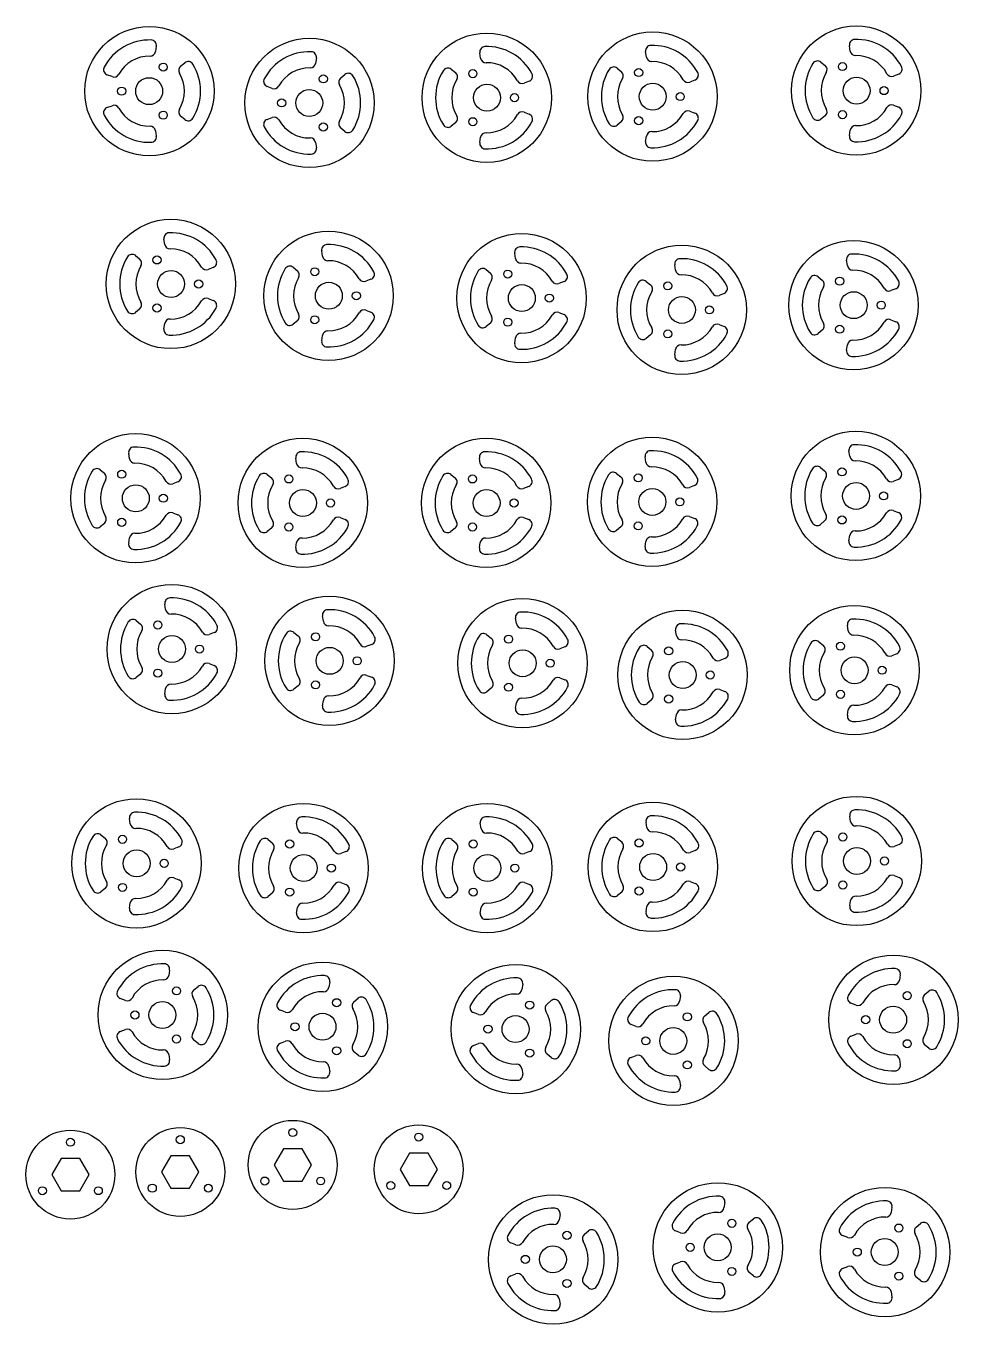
# Model space of a CAD drawing. Header units: millimetres. Extents: x -3146 to 345, y 429 to 1544.
# Drawn here: x -629 to -283.1, y 435.8 to 917.6 of the extents above; entities that cross this region are included whole.
import ezdxf

# ---------------------------------------------------------------- set-up
doc = ezdxf.new("R2010")
doc.units = ezdxf.units.MM
doc.header["$MEASUREMENT"] = 0

msp = doc.modelspace()

# ---------------------------------------------------------------- linework, layer by layer
for p, q in [((-580.65629, 910.04883), (-580.96288, 908.05641)), ((-460.26229, 905.63277), (-460.56888, 907.62519)), ((-398.73147, 906.03449), (-399.03806, 908.02691)), ((-323.09424, 908.2548), (-323.40083, 910.24722)), ((-571.62964, 902.66786), (-570.05744, 903.92958)), ((-521.24592, 905.67876), (-521.55251, 903.68634)), ((-471.16773, 901.50594), (-469.59553, 900.24422)), ((-409.63691, 901.90766), (-408.06471, 900.64594)), ((-333.99968, 904.12797), (-332.42748, 902.86625)), ((-597.07889, 898.75182), (-598.95768, 899.48252)), ((-512.21927, 898.29779), (-510.64707, 899.55951)), ((-442.26749, 897.05888), (-444.14628, 896.32818)), ((-380.73667, 897.4606), (-382.61546, 896.7299)), ((-305.09944, 899.68092), (-306.97822, 898.95022)), ((-537.66852, 894.38175), (-539.54731, 895.11245)), ((-598.95768, 887.24402), (-597.07889, 887.97472)), ((-306.97822, 888.17312), (-305.09944, 887.44242)), ((-570.05744, 882.79696), (-571.62964, 884.05869)), ((-539.54731, 882.87395), (-537.66852, 883.60465)), ((-444.14628, 885.55108), (-442.26749, 884.82038)), ((-408.06471, 882.03677), (-409.63691, 880.77505)), ((-382.61546, 885.9528), (-380.73667, 885.2221)), ((-332.42748, 884.25708), (-333.99968, 882.99536)), ((-580.96288, 878.67014), (-580.65629, 876.67771)), ((-510.64707, 878.42689), (-512.21927, 879.68862)), ((-469.59553, 881.63505), (-471.16773, 880.37332)), ((-323.40083, 876.87611), (-323.09424, 878.86853)), ((-521.55251, 874.30007), (-521.24592, 872.30764)), ((-460.56888, 874.25407), (-460.26229, 876.2465)), ((-399.03806, 874.65579), (-398.73147, 876.64822)), ((-577.50034, 836.48511), (-577.80693, 838.47754)), ((-518.96367, 832.11504), (-519.27026, 834.10747)), ((-588.40578, 832.35829), (-586.83359, 831.09656)), ((-447.32176, 831.24105), (-447.62834, 833.23347)), ((-387.91139, 826.87098), (-388.21797, 828.8634)), ((-324.13263, 828.61902), (-324.43921, 830.61144)), ((-559.50555, 827.91123), (-561.38433, 827.18053)), ((-529.86911, 827.98822), (-528.29692, 826.72649)), ((-458.22719, 827.11422), (-456.655, 825.8525)), ((-335.03807, 824.49219), (-333.46587, 823.23047)), ((-500.96888, 823.54116), (-502.84766, 822.81046)), ((-429.32696, 822.66716), (-431.20574, 821.93646)), ((-398.81682, 822.74415), (-397.24463, 821.48243)), ((-306.13783, 820.04513), (-308.01661, 819.31443)), ((-561.38433, 816.40343), (-559.50555, 815.67273)), ((-369.91659, 818.29709), (-371.79537, 817.56639)), ((-586.83359, 812.48739), (-588.40578, 811.22567)), ((-502.84766, 812.03336), (-500.96888, 811.30266)), ((-431.20574, 811.15936), (-429.32696, 810.42866)), ((-577.80693, 805.10642), (-577.50034, 807.09884)), ((-528.29692, 808.11732), (-529.86911, 806.8556)), ((-456.655, 807.24333), (-458.22719, 805.9816)), ((-371.79537, 806.78929), (-369.91659, 806.05859)), ((-333.46587, 804.62129), (-335.03807, 803.35957)), ((-308.01661, 808.53733), (-306.13783, 807.80663)), ((-519.27026, 800.73635), (-518.96367, 802.72877)), ((-447.62834, 799.86235), (-447.32176, 801.85478)), ((-397.24463, 802.87326), (-398.81682, 801.61153)), ((-388.21797, 795.49228), (-387.91139, 797.48471)), ((-324.43921, 797.24032), (-324.13263, 799.23274)), ((-590.60557, 756.95029), (-590.91216, 758.94272)), ((-528.57417, 755.20225), (-528.88076, 757.19468)), ((-460.42698, 755.20225), (-460.73357, 757.19468)), ((-398.89616, 755.60398), (-399.20275, 757.5964)), ((-323.25893, 757.82429), (-323.56552, 759.81671)), ((-601.51101, 752.82347), (-599.93881, 751.56174)), ((-334.16437, 753.69746), (-332.59217, 752.43574)), ((-572.61077, 748.37641), (-574.48956, 747.64571)), ((-539.47961, 751.07543), (-537.90741, 749.8137)), ((-471.33242, 751.07543), (-469.76022, 749.8137)), ((-409.8016, 751.47715), (-408.2294, 750.21543)), ((-380.90136, 747.03009), (-382.78015, 746.29939)), ((-305.26413, 749.2504), (-307.14292, 748.5197)), ((-510.57937, 746.62837), (-512.45815, 745.89767)), ((-442.43218, 746.62837), (-444.31097, 745.89767)), ((-307.14292, 737.7426), (-305.26413, 737.0119)), ((-599.93881, 732.95257), (-601.51101, 731.69085)), ((-574.48956, 736.86861), (-572.61077, 736.13791)), ((-512.45815, 735.12057), (-510.57937, 734.38987)), ((-444.31097, 735.12057), (-442.43218, 734.38987)), ((-382.78015, 735.52229), (-380.90136, 734.79159)), ((-332.59217, 733.82657), (-334.16437, 732.56484)), ((-590.91216, 725.5716), (-590.60557, 727.56402)), ((-537.90741, 731.20453), (-539.47961, 729.94281)), ((-469.76022, 731.20453), (-471.33242, 729.94281)), ((-408.2294, 731.60626), (-409.8016, 730.34453)), ((-323.56552, 726.44559), (-323.25893, 728.43802)), ((-528.88076, 723.82356), (-528.57417, 725.81598)), ((-460.73357, 723.82356), (-460.42698, 725.81598)), ((-399.20275, 724.22528), (-398.89616, 726.21771)), ((-577.18972, 700.97936), (-577.49631, 702.97179)), ((-588.09516, 696.85254), (-586.52296, 695.59081)), ((-518.65305, 696.60929), (-518.95964, 698.60172)), ((-447.01113, 695.7353), (-447.31772, 697.72772)), ((-323.82201, 693.11326), (-324.12859, 695.10569)), ((-559.19492, 692.40548), (-561.07371, 691.67478)), ((-529.55849, 692.48247), (-527.98629, 691.22074)), ((-457.91657, 691.60847), (-456.34438, 690.34675)), ((-387.60076, 691.36523), (-387.90735, 693.35765)), ((-334.72744, 688.98644), (-333.15525, 687.72471)), ((-500.65825, 688.03541), (-502.53704, 687.30471)), ((-429.01634, 687.16141), (-430.89512, 686.43071)), ((-398.5062, 687.2384), (-396.93401, 685.97668)), ((-305.82721, 684.53938), (-307.70599, 683.80868)), ((-561.07371, 680.89768), (-559.19492, 680.16698)), ((-369.60597, 682.79134), (-371.48475, 682.06064)), ((-586.52296, 676.98164), (-588.09516, 675.71992)), ((-502.53704, 676.52761), (-500.65825, 675.79691)), ((-430.89512, 675.65361), (-429.01634, 674.92291)), ((-577.49631, 669.60067), (-577.18972, 671.59309)), ((-527.98629, 672.61157), (-529.55849, 671.34985)), ((-456.34438, 671.73758), (-457.91657, 670.47585)), ((-371.48475, 671.28354), (-369.60597, 670.55284)), ((-307.70599, 673.03158), (-305.82721, 672.30088)), ((-518.95964, 665.2306), (-518.65305, 667.22302)), ((-447.31772, 664.3566), (-447.01113, 666.34903)), ((-396.93401, 667.36751), (-398.5062, 666.10578)), ((-333.15525, 669.11554), (-334.72744, 667.85382)), ((-387.90735, 659.98653), (-387.60076, 661.97896)), ((-324.12859, 661.73457), (-323.82201, 663.72699)), ((-590.29495, 621.44454), (-590.60154, 623.43697)), ((-528.26355, 619.6965), (-528.57013, 621.68893)), ((-460.11636, 619.6965), (-460.42295, 621.68893)), ((-398.58554, 620.09823), (-398.89213, 622.09065)), ((-322.94831, 622.31854), (-323.25489, 624.31096)), ((-601.20039, 617.31772), (-599.62819, 616.05599)), ((-333.85375, 618.19171), (-332.28155, 616.92999)), ((-572.30015, 612.87066), (-574.17893, 612.13996)), ((-539.16899, 615.56968), (-537.59679, 614.30795)), ((-471.0218, 615.56968), (-469.4496, 614.30795)), ((-409.49098, 615.9714), (-407.91878, 614.70968)), ((-304.95351, 613.74465), (-306.83229, 613.01395)), ((-510.26875, 611.12262), (-512.14753, 610.39192)), ((-442.12156, 611.12262), (-444.00035, 610.39192)), ((-380.59074, 611.52434), (-382.46952, 610.79364)), ((-599.62819, 597.44682), (-601.20039, 596.1851)), ((-574.17893, 601.36286), (-572.30015, 600.63216)), ((-512.14753, 599.61482), (-510.26875, 598.88412)), ((-444.00035, 599.61482), (-442.12156, 598.88412)), ((-382.46952, 600.01654), (-380.59074, 599.28584)), ((-332.28155, 598.32082), (-333.85375, 597.05909)), ((-306.83229, 602.23685), (-304.95351, 601.50615)), ((-537.59679, 595.69878), (-539.16899, 594.43706)), ((-469.4496, 595.69878), (-471.0218, 594.43706)), ((-407.91878, 596.10051), (-409.49098, 594.83878)), ((-323.25489, 590.93984), (-322.94831, 592.93227)), ((-590.60154, 590.06585), (-590.29495, 592.05827)), ((-528.57013, 588.31781), (-528.26355, 590.31023)), ((-460.42295, 588.31781), (-460.11636, 590.31023)), ((-398.89213, 588.71953), (-398.58554, 590.71196)), ((-575.71427, 567.16238), (-576.02086, 565.16995)), ((-304.50462, 565.41434), (-304.81121, 563.42191)), ((-566.68761, 559.7814), (-565.11542, 561.04313)), ((-516.3039, 562.7923), (-516.61049, 560.79988)), ((-444.66198, 561.91831), (-444.96857, 559.92589)), ((-295.47797, 558.03336), (-293.90577, 559.29509)), ((-592.13687, 555.86537), (-594.01565, 556.59607)), ((-507.27725, 555.41133), (-505.70505, 556.67305)), ((-435.63533, 554.53734), (-434.06313, 555.79906)), ((-386.12531, 557.54824), (-386.4319, 555.55582)), ((-320.92722, 554.11733), (-322.80601, 554.84803)), ((-532.7265, 551.4953), (-534.60529, 552.226)), ((-461.08458, 550.6213), (-462.96337, 551.352)), ((-377.09866, 550.16727), (-375.52646, 551.42899)), ((-594.01565, 544.35757), (-592.13687, 545.08827)), ((-402.54791, 546.25123), (-404.4267, 546.98193)), ((-565.11542, 539.91051), (-566.68761, 541.17223)), ((-534.60529, 539.9875), (-532.7265, 540.7182)), ((-462.96337, 539.1135), (-461.08458, 539.8442)), ((-322.80601, 542.60953), (-320.92722, 543.34023)), ((-576.02086, 535.78368), (-575.71427, 533.79126)), ((-505.70505, 535.54044), (-507.27725, 536.80216)), ((-434.06313, 534.66644), (-435.63533, 535.92817)), ((-404.4267, 534.74343), (-402.54791, 535.47413)), ((-293.90577, 538.16247), (-295.47797, 539.42419)), ((-516.61049, 531.41361), (-516.3039, 529.42119)), ((-444.96857, 530.53962), (-444.66198, 528.54719)), ((-375.52646, 530.29637), (-377.09866, 531.5581)), ((-304.81121, 534.03564), (-304.50462, 532.04322)), ((-386.4319, 526.16955), (-386.12531, 524.17712)), ((-369.63475, 480.90783), (-369.94133, 478.91541)), ((-307.60335, 479.1598), (-307.90993, 477.16737)), ((-430.80006, 476.44969), (-431.10664, 474.45726)), ((-360.60809, 473.52686), (-359.0359, 474.78858)), ((-298.57669, 471.77882), (-297.00449, 473.04055)), ((-421.7734, 469.06871), (-420.2012, 470.33044)), ((-386.05735, 469.61082), (-387.93613, 470.34152)), ((-324.02595, 467.86279), (-325.90473, 468.59349)), ((-447.22266, 465.15268), (-449.10144, 465.88338)), ((-387.93613, 458.10302), (-386.05735, 458.83372)), ((-449.10144, 453.64488), (-447.22266, 454.37558)), ((-359.0359, 453.65597), (-360.60809, 454.91769)), ((-325.90473, 456.35499), (-324.02595, 457.08569)), ((-297.00449, 451.90793), (-298.57669, 453.16965)), ((-420.2012, 449.19782), (-421.7734, 450.45954)), ((-369.94133, 449.52914), (-369.63475, 447.53672)), ((-431.10664, 445.07099), (-430.80006, 443.07857)), ((-307.90993, 447.7811), (-307.60335, 445.78868))]:
    msp.add_line(p, q)
for points in [[(-615.99789, 497.24043), (-619.46199, 491.24044), (-615.99789, 485.24044), (-609.06969, 485.24044), (-605.60559, 491.24044), (-609.06969, 497.24043)], [(-575.21852, 498.19959), (-578.68262, 492.19959), (-575.21852, 486.19959), (-568.29032, 486.19959), (-564.82622, 492.19959), (-568.29032, 498.19959)], [(-533.4796, 500.83726), (-536.9437, 494.83726), (-533.4796, 488.83726), (-526.5514, 488.83726), (-523.0873, 494.83726), (-526.5514, 500.83726)], [(-486.70328, 499.15874), (-490.16738, 493.15874), (-486.70328, 487.15875), (-479.77508, 487.15875), (-476.31098, 493.15874), (-479.77508, 499.15874)]]:
    msp.add_lwpolyline(points, close=True)
for centre, radius in [((-583.2238, 893.36327), 24), ((-320.83331, 893.56167), 24), ((-523.81343, 888.9932), 24), ((-458.00137, 890.93963), 24), ((-396.47055, 891.34135), 24), ((-578.0738, 902.28333), 1.5), ((-463.15137, 899.85969), 1.5), ((-401.62055, 900.26142), 1.5), ((-325.98331, 902.48173), 1.5), ((-583.3138, 893.36327), 5), ((-518.66343, 897.91326), 1.5), ((-396.38055, 891.34135), 5), ((-320.74331, 893.56167), 5), ((-593.5238, 893.36327), 1.5), ((-523.90343, 888.9932), 5), ((-457.91137, 890.93963), 5), ((-447.70137, 890.93963), 1.5), ((-386.17055, 891.34135), 1.5), ((-310.53331, 893.56167), 1.5), ((-534.11343, 888.9932), 1.5), ((-578.0738, 884.44321), 1.5), ((-463.15137, 882.01957), 1.5), ((-401.62055, 882.42129), 1.5), ((-325.98331, 884.6416), 1.5), ((-518.66343, 880.07314), 1.5), ((-575.23942, 821.79198), 24), ((-516.70275, 817.42191), 24), ((-445.06083, 816.54791), 24), ((-385.65046, 812.17784), 24), ((-321.8717, 813.92588), 24), ((-580.38942, 830.71204), 1.5), ((-575.14942, 821.79198), 5), ((-521.85275, 826.34197), 1.5), ((-450.21083, 825.46797), 1.5), ((-327.0217, 822.84594), 1.5), ((-564.93942, 821.79198), 1.5), ((-516.61275, 817.42191), 5), ((-444.97083, 816.54791), 5), ((-390.80046, 821.0979), 1.5), ((-580.38942, 812.87192), 1.5), ((-506.40275, 817.42191), 1.5), ((-434.76083, 816.54791), 1.5), ((-385.56046, 812.17784), 5), ((-321.7817, 813.92588), 5), ((-311.5717, 813.92588), 1.5), ((-521.85275, 808.50184), 1.5), ((-375.35046, 812.17784), 1.5), ((-450.21083, 807.62785), 1.5), ((-390.80046, 803.25778), 1.5), ((-327.0217, 805.00582), 1.5), ((-588.34465, 742.25716), 24), ((-320.99801, 743.13115), 24), ((-526.31325, 740.50912), 24), ((-458.16606, 740.50912), 24), ((-396.63524, 740.91084), 24), ((-593.49465, 751.17722), 1.5), ((-326.14801, 752.05121), 1.5), ((-588.25465, 742.25716), 5), ((-531.46325, 749.42918), 1.5), ((-463.31606, 749.42918), 1.5), ((-401.78524, 749.8309), 1.5), ((-320.90801, 743.13115), 5), ((-578.04465, 742.25716), 1.5), ((-526.22325, 740.50912), 5), ((-516.01325, 740.50912), 1.5), ((-458.07606, 740.50912), 5), ((-447.86606, 740.50912), 1.5), ((-396.54524, 740.91084), 5), ((-386.33524, 740.91084), 1.5), ((-310.69801, 743.13115), 1.5), ((-593.49465, 733.3371), 1.5), ((-531.46325, 731.58906), 1.5), ((-463.31606, 731.58906), 1.5), ((-401.78524, 731.99078), 1.5), ((-326.14801, 734.21109), 1.5), ((-574.9288, 686.28623), 24), ((-516.39213, 681.91616), 24), ((-444.75021, 681.04216), 24), ((-385.33984, 676.67209), 24), ((-321.56108, 678.42013), 24), ((-580.0788, 695.20629), 1.5), ((-574.8388, 686.28623), 5), ((-521.54213, 690.83622), 1.5), ((-449.90021, 689.96222), 1.5), ((-564.6288, 686.28623), 1.5), ((-516.30213, 681.91616), 5), ((-444.66021, 681.04216), 5), ((-390.48984, 685.59215), 1.5), ((-326.71108, 687.34019), 1.5), ((-506.09213, 681.91616), 1.5), ((-434.45021, 681.04216), 1.5), ((-385.24984, 676.67209), 5), ((-321.47108, 678.42013), 5), ((-311.26108, 678.42013), 1.5), ((-580.0788, 677.36617), 1.5), ((-375.03984, 676.67209), 1.5), ((-521.54213, 672.99609), 1.5), ((-449.90021, 672.1221), 1.5), ((-326.71108, 669.50007), 1.5), ((-390.48984, 667.75203), 1.5), ((-320.68738, 607.6254), 24), ((-588.03403, 606.75141), 24), ((-526.00262, 605.00337), 24), ((-457.85544, 605.00337), 24), ((-396.32461, 605.40509), 24), ((-593.18403, 615.67147), 1.5), ((-325.83738, 616.54546), 1.5), ((-531.15262, 613.92343), 1.5), ((-463.00544, 613.92343), 1.5), ((-401.47461, 614.32515), 1.5), ((-320.59738, 607.6254), 5), ((-587.94403, 606.75141), 5), ((-577.73403, 606.75141), 1.5), ((-525.91262, 605.00337), 5), ((-457.76544, 605.00337), 5), ((-396.23461, 605.40509), 5), ((-310.38738, 607.6254), 1.5), ((-515.70262, 605.00337), 1.5), ((-447.55544, 605.00337), 1.5), ((-386.02461, 605.40509), 1.5), ((-593.18403, 597.83135), 1.5), ((-531.15262, 596.08331), 1.5), ((-463.00544, 596.08331), 1.5), ((-401.47461, 596.48503), 1.5), ((-325.83738, 598.70534), 1.5), ((-578.28178, 550.47682), 24), ((-518.87141, 546.10675), 24), ((-447.22949, 545.23275), 24), ((-307.07213, 548.72878), 24), ((-388.69282, 540.86268), 24), ((-573.13178, 559.39688), 1.5), ((-301.92213, 557.64884), 1.5), ((-578.37178, 550.47682), 5), ((-513.72141, 555.02681), 1.5), ((-442.07949, 554.15281), 1.5), ((-588.58178, 550.47682), 1.5), ((-518.96141, 546.10675), 5), ((-447.31949, 545.23275), 5), ((-383.54282, 549.78274), 1.5), ((-317.37213, 548.72878), 1.5), ((-307.16213, 548.72878), 5), ((-529.17141, 546.10675), 1.5), ((-457.52949, 545.23275), 1.5), ((-388.78282, 540.86268), 5), ((-573.13178, 541.55675), 1.5), ((-398.99282, 540.86268), 1.5), ((-301.92213, 539.80872), 1.5), ((-513.72141, 537.18668), 1.5), ((-442.07949, 536.31269), 1.5), ((-383.54282, 531.94262), 1.5), ((-530.0155, 494.83726), 16.5), ((-612.53379, 491.24044), 16.5), ((-571.75442, 492.19959), 16.5), ((-530.0155, 506.83726), 1.5), ((-483.23918, 493.15874), 16.5), ((-483.23918, 505.15874), 1.5), ((-612.53379, 503.24044), 1.5), ((-571.75442, 504.19959), 1.5), ((-622.92609, 485.24044), 1.5), ((-602.14148, 485.24044), 1.45), ((-582.14672, 486.19959), 1.5), ((-561.36212, 486.19959), 1.45), ((-540.4078, 488.83726), 1.5), ((-519.6232, 488.83726), 1.45), ((-493.63149, 487.15874), 1.5), ((-472.84688, 487.15874), 1.45), ((-372.20226, 464.22227), 24), ((-433.36757, 459.76413), 24), ((-310.17086, 462.47424), 24), ((-367.05226, 473.14234), 1.5), ((-305.02086, 471.3943), 1.5), ((-428.21757, 468.68419), 1.5), ((-372.29226, 464.22227), 5), ((-310.26086, 462.47424), 5), ((-433.45757, 459.76413), 5), ((-382.50226, 464.22227), 1.5), ((-320.47086, 462.47424), 1.5), ((-443.66757, 459.76413), 1.5), ((-367.05226, 455.30221), 1.5), ((-305.02086, 453.55417), 1.5), ((-428.21757, 450.84406), 1.5)]:
    msp.add_circle(centre, radius)
for centre, radius, start, end in [((-583.2238, 893.36327), 19, 88.0084823, 151.9915177), ((-582.63303, 910.353), 2, 351.2521553, 88.0084823), ((-321.42409, 910.5514), 2, 91.9915177, 188.7478447), ((-320.83331, 893.56167), 19, 28.0084823, 91.9915177), ((-583.2238, 893.36327), 13, 88.914411, 151.085589), ((-582.93961, 908.36058), 2, 268.914411, 351.2521553), ((-523.81343, 888.9932), 19, 88.0084823, 151.9915177), ((-523.22266, 905.98293), 2, 351.2521553, 88.0084823), ((-458.59214, 907.92936), 2, 91.9915177, 188.7478447), ((-458.00137, 890.93963), 19, 28.0084823, 91.9915177), ((-397.06132, 908.33109), 2, 91.9915177, 188.7478447), ((-396.75474, 906.33866), 2, 188.7478447, 271.085589), ((-396.47055, 891.34135), 19, 28.0084823, 91.9915177), ((-321.1175, 908.55897), 2, 188.7478447, 271.085589), ((-320.83331, 893.56167), 13, 28.914411, 91.085589), ((-598.23273, 901.34651), 2, 151.9915177, 248.7478447), ((-570.37785, 901.10804), 2, 128.7478447, 211.085589), ((-568.80565, 902.36977), 2, 31.9915177, 128.7478447), ((-583.2238, 893.36327), 19, 328.0084823, 31.9915177), ((-523.81343, 888.9932), 13, 88.914411, 151.085589), ((-523.52925, 903.99051), 2, 268.914411, 351.2521553), ((-458.00137, 890.93963), 19, 148.0084823, 211.9915177), ((-472.41952, 899.94613), 2, 51.2521553, 148.0084823), ((-458.28556, 905.93694), 2, 188.7478447, 271.085589), ((-458.00137, 890.93963), 13, 28.914411, 91.085589), ((-396.47055, 891.34135), 19, 148.0084823, 211.9915177), ((-410.8887, 900.34785), 2, 51.2521553, 148.0084823), ((-396.47055, 891.34135), 13, 28.914411, 91.085589), ((-320.83331, 893.56167), 19, 148.0084823, 211.9915177), ((-335.25147, 902.56816), 2, 51.2521553, 148.0084823), ((-333.67927, 901.30643), 2, 328.914411, 51.2521553), ((-305.82439, 901.5449), 2, 291.2521553, 28.0084823), ((-596.35395, 900.61581), 2, 248.7478447, 331.085589), ((-583.2238, 893.36327), 13, 328.914411, 31.085589), ((-538.82236, 896.97644), 2, 151.9915177, 248.7478447), ((-510.96748, 896.73797), 2, 128.7478447, 211.085589), ((-509.39528, 897.9997), 2, 31.9915177, 128.7478447), ((-523.81343, 888.9932), 19, 328.0084823, 31.9915177), ((-458.00137, 890.93963), 13, 148.914411, 211.085589), ((-470.84732, 898.6844), 2, 328.914411, 51.2521553), ((-444.87122, 898.19217), 2, 208.914411, 291.2521553), ((-442.99244, 898.92287), 2, 291.2521553, 28.0084823), ((-396.47055, 891.34135), 13, 148.914411, 211.085589), ((-409.3165, 899.08612), 2, 328.914411, 51.2521553), ((-383.3404, 898.59389), 2, 208.914411, 291.2521553), ((-381.46162, 899.32459), 2, 291.2521553, 28.0084823), ((-320.83331, 893.56167), 13, 148.914411, 211.085589), ((-307.70317, 900.8142), 2, 208.914411, 291.2521553), ((-536.94358, 896.24574), 2, 248.7478447, 331.085589), ((-523.81343, 888.9932), 13, 328.914411, 31.085589), ((-598.23273, 885.38003), 2, 111.2521553, 208.0084823), ((-596.35395, 886.11073), 2, 28.914411, 111.2521553), ((-583.2238, 893.36327), 13, 208.914411, 271.085589), ((-570.37785, 885.6185), 2, 148.914411, 231.2521553), ((-333.67927, 885.8169), 2, 308.7478447, 31.085589), ((-320.83331, 893.56167), 13, 268.914411, 331.085589), ((-307.70317, 886.30913), 2, 68.7478447, 151.085589), ((-305.82439, 885.57843), 2, 331.9915177, 68.7478447), ((-583.2238, 893.36327), 19, 208.0084823, 271.9915177), ((-568.80565, 884.35678), 2, 231.2521553, 328.0084823), ((-538.82236, 881.00996), 2, 111.2521553, 208.0084823), ((-536.94358, 881.74066), 2, 28.914411, 111.2521553), ((-523.81343, 888.9932), 13, 208.914411, 271.085589), ((-510.96748, 881.24843), 2, 148.914411, 231.2521553), ((-470.84732, 883.19486), 2, 308.7478447, 31.085589), ((-458.00137, 890.93963), 19, 268.0084823, 331.9915177), ((-458.00137, 890.93963), 13, 268.914411, 331.085589), ((-444.87122, 883.68709), 2, 68.7478447, 151.085589), ((-442.99244, 882.95639), 2, 331.9915177, 68.7478447), ((-409.3165, 883.59658), 2, 308.7478447, 31.085589), ((-396.47055, 891.34135), 19, 268.0084823, 331.9915177), ((-396.47055, 891.34135), 13, 268.914411, 331.085589), ((-383.3404, 884.08882), 2, 68.7478447, 151.085589), ((-381.46162, 883.35812), 2, 331.9915177, 68.7478447), ((-335.25147, 884.55517), 2, 211.9915177, 308.7478447), ((-320.83331, 893.56167), 19, 268.0084823, 331.9915177), ((-582.93961, 878.36597), 2, 8.7478447, 91.085589), ((-523.81343, 888.9932), 19, 208.0084823, 271.9915177), ((-509.39528, 879.98671), 2, 231.2521553, 328.0084823), ((-472.41952, 881.93314), 2, 211.9915177, 308.7478447), ((-458.28556, 875.94233), 2, 88.914411, 171.2521553), ((-410.8887, 882.33486), 2, 211.9915177, 308.7478447), ((-396.75474, 876.34405), 2, 88.914411, 171.2521553), ((-321.42409, 876.57193), 2, 171.2521553, 268.0084823), ((-321.1175, 878.56436), 2, 88.914411, 171.2521553), ((-582.63303, 876.37354), 2, 271.9915177, 8.7478447), ((-523.52925, 873.99589), 2, 8.7478447, 91.085589), ((-523.22266, 872.00347), 2, 271.9915177, 8.7478447), ((-458.59214, 873.9499), 2, 171.2521553, 268.0084823), ((-397.06132, 874.35162), 2, 171.2521553, 268.0084823), ((-575.8302, 838.78171), 2, 91.9915177, 188.7478447), ((-575.23942, 821.79198), 19, 28.0084823, 91.9915177), ((-575.52361, 836.78928), 2, 188.7478447, 271.085589), ((-575.23942, 821.79198), 13, 28.914411, 91.085589), ((-517.29353, 834.41164), 2, 91.9915177, 188.7478447), ((-516.70275, 817.42191), 19, 28.0084823, 91.9915177), ((-445.65161, 833.53764), 2, 91.9915177, 188.7478447), ((-445.06083, 816.54791), 19, 28.0084823, 91.9915177), ((-575.23942, 821.79198), 19, 148.0084823, 211.9915177), ((-589.65757, 830.79847), 2, 51.2521553, 148.0084823), ((-588.08538, 829.53675), 2, 328.914411, 51.2521553), ((-560.23049, 829.77522), 2, 291.2521553, 28.0084823), ((-516.98694, 832.41921), 2, 188.7478447, 271.085589), ((-516.70275, 817.42191), 13, 28.914411, 91.085589), ((-445.34502, 831.54522), 2, 188.7478447, 271.085589), ((-445.06083, 816.54791), 13, 28.914411, 91.085589), ((-386.24124, 829.16757), 2, 91.9915177, 188.7478447), ((-385.65046, 812.17784), 19, 28.0084823, 91.9915177), ((-322.46248, 830.91561), 2, 91.9915177, 188.7478447), ((-321.8717, 813.92588), 19, 28.0084823, 91.9915177), ((-575.23942, 821.79198), 13, 148.914411, 211.085589), ((-562.10928, 829.04452), 2, 208.914411, 291.2521553), ((-516.70275, 817.42191), 19, 148.0084823, 211.9915177), ((-531.1209, 826.4284), 2, 51.2521553, 148.0084823), ((-516.70275, 817.42191), 13, 148.914411, 211.085589), ((-529.5487, 825.16668), 2, 328.914411, 51.2521553), ((-501.69382, 825.40515), 2, 291.2521553, 28.0084823), ((-445.06083, 816.54791), 19, 148.0084823, 211.9915177), ((-459.47898, 825.55441), 2, 51.2521553, 148.0084823), ((-457.90679, 824.29268), 2, 328.914411, 51.2521553), ((-430.0519, 824.53115), 2, 291.2521553, 28.0084823), ((-385.93465, 827.17515), 2, 188.7478447, 271.085589), ((-385.65046, 812.17784), 13, 28.914411, 91.085589), ((-321.8717, 813.92588), 19, 148.0084823, 211.9915177), ((-336.28986, 822.93237), 2, 51.2521553, 148.0084823), ((-322.15589, 828.92319), 2, 188.7478447, 271.085589), ((-321.8717, 813.92588), 13, 28.914411, 91.085589), ((-503.57261, 824.67444), 2, 208.914411, 291.2521553), ((-445.06083, 816.54791), 13, 148.914411, 211.085589), ((-431.93069, 823.80045), 2, 208.914411, 291.2521553), ((-385.65046, 812.17784), 19, 148.0084823, 211.9915177), ((-400.06861, 821.18433), 2, 51.2521553, 148.0084823), ((-398.49642, 819.92261), 2, 328.914411, 51.2521553), ((-370.64153, 820.16108), 2, 291.2521553, 28.0084823), ((-321.8717, 813.92588), 13, 148.914411, 211.085589), ((-334.71766, 821.67065), 2, 328.914411, 51.2521553), ((-308.74156, 821.17842), 2, 208.914411, 291.2521553), ((-306.86278, 821.90912), 2, 291.2521553, 28.0084823), ((-588.08538, 814.04721), 2, 308.7478447, 31.085589), ((-575.23942, 821.79198), 13, 268.914411, 331.085589), ((-562.10928, 814.53944), 2, 68.7478447, 151.085589), ((-560.23049, 813.80874), 2, 331.9915177, 68.7478447), ((-385.65046, 812.17784), 13, 148.914411, 211.085589), ((-372.52032, 819.43038), 2, 208.914411, 291.2521553), ((-589.65757, 812.78548), 2, 211.9915177, 308.7478447), ((-575.23942, 821.79198), 19, 268.0084823, 331.9915177), ((-529.5487, 809.67714), 2, 308.7478447, 31.085589), ((-516.70275, 817.42191), 13, 268.914411, 331.085589), ((-503.57261, 810.16937), 2, 68.7478447, 151.085589), ((-501.69382, 809.43867), 2, 331.9915177, 68.7478447), ((-457.90679, 808.80314), 2, 308.7478447, 31.085589), ((-445.06083, 816.54791), 13, 268.914411, 331.085589), ((-431.93069, 809.29537), 2, 68.7478447, 151.085589), ((-430.0519, 808.56467), 2, 331.9915177, 68.7478447), ((-575.8302, 804.80225), 2, 171.2521553, 268.0084823), ((-575.52361, 806.79467), 2, 88.914411, 171.2521553), ((-531.1209, 808.41541), 2, 211.9915177, 308.7478447), ((-516.70275, 817.42191), 19, 268.0084823, 331.9915177), ((-459.47898, 807.54142), 2, 211.9915177, 308.7478447), ((-445.06083, 816.54791), 19, 268.0084823, 331.9915177), ((-398.49642, 804.43307), 2, 308.7478447, 31.085589), ((-385.65046, 812.17784), 13, 268.914411, 331.085589), ((-372.52032, 804.9253), 2, 68.7478447, 151.085589), ((-370.64153, 804.1946), 2, 331.9915177, 68.7478447), ((-334.71766, 806.18111), 2, 308.7478447, 31.085589), ((-321.8717, 813.92588), 19, 268.0084823, 331.9915177), ((-321.8717, 813.92588), 13, 268.914411, 331.085589), ((-308.74156, 806.67334), 2, 68.7478447, 151.085589), ((-306.86278, 805.94264), 2, 331.9915177, 68.7478447), ((-517.29353, 800.43217), 2, 171.2521553, 268.0084823), ((-516.98694, 802.4246), 2, 88.914411, 171.2521553), ((-445.65161, 799.55818), 2, 171.2521553, 268.0084823), ((-445.34502, 801.5506), 2, 88.914411, 171.2521553), ((-400.06861, 803.17135), 2, 211.9915177, 308.7478447), ((-385.65046, 812.17784), 19, 268.0084823, 331.9915177), ((-336.28986, 804.91939), 2, 211.9915177, 308.7478447), ((-322.15589, 798.92857), 2, 88.914411, 171.2521553), ((-386.24124, 795.18811), 2, 171.2521553, 268.0084823), ((-385.93465, 797.18053), 2, 88.914411, 171.2521553), ((-322.46248, 796.93615), 2, 171.2521553, 268.0084823), ((-588.93542, 759.24689), 2, 91.9915177, 188.7478447), ((-588.34465, 742.25716), 19, 28.0084823, 91.9915177), ((-321.58878, 760.12088), 2, 91.9915177, 188.7478447), ((-320.99801, 743.13115), 19, 28.0084823, 91.9915177), ((-588.62884, 757.25447), 2, 188.7478447, 271.085589), ((-526.90402, 757.49885), 2, 91.9915177, 188.7478447), ((-526.31325, 740.50912), 19, 28.0084823, 91.9915177), ((-458.75683, 757.49885), 2, 91.9915177, 188.7478447), ((-458.16606, 740.50912), 19, 28.0084823, 91.9915177), ((-397.22601, 757.90057), 2, 91.9915177, 188.7478447), ((-396.63524, 740.91084), 19, 28.0084823, 91.9915177), ((-321.2822, 758.12846), 2, 188.7478447, 271.085589), ((-588.34465, 742.25716), 19, 148.0084823, 211.9915177), ((-602.7628, 751.26365), 2, 51.2521553, 148.0084823), ((-588.34465, 742.25716), 13, 28.914411, 91.085589), ((-526.59743, 755.50643), 2, 188.7478447, 271.085589), ((-526.31325, 740.50912), 13, 28.914411, 91.085589), ((-458.45025, 755.50643), 2, 188.7478447, 271.085589), ((-458.16606, 740.50912), 13, 28.914411, 91.085589), ((-411.05339, 749.91733), 2, 51.2521553, 148.0084823), ((-396.91943, 755.90815), 2, 188.7478447, 271.085589), ((-396.63524, 740.91084), 13, 28.914411, 91.085589), ((-320.99801, 743.13115), 19, 148.0084823, 211.9915177), ((-335.41616, 752.13765), 2, 51.2521553, 148.0084823), ((-333.84396, 750.87592), 2, 328.914411, 51.2521553), ((-320.99801, 743.13115), 13, 28.914411, 91.085589), ((-305.98908, 751.11439), 2, 291.2521553, 28.0084823), ((-588.34465, 742.25716), 13, 148.914411, 211.085589), ((-601.1906, 750.00193), 2, 328.914411, 51.2521553), ((-575.2145, 749.5097), 2, 208.914411, 291.2521553), ((-573.33572, 750.2404), 2, 291.2521553, 28.0084823), ((-526.31325, 740.50912), 19, 148.0084823, 211.9915177), ((-540.7314, 749.51561), 2, 51.2521553, 148.0084823), ((-526.31325, 740.50912), 13, 148.914411, 211.085589), ((-539.1592, 748.25389), 2, 328.914411, 51.2521553), ((-513.1831, 747.76166), 2, 208.914411, 291.2521553), ((-511.30432, 748.49236), 2, 291.2521553, 28.0084823), ((-458.16606, 740.50912), 19, 148.0084823, 211.9915177), ((-472.58421, 749.51561), 2, 51.2521553, 148.0084823), ((-458.16606, 740.50912), 13, 148.914411, 211.085589), ((-471.01201, 748.25389), 2, 328.914411, 51.2521553), ((-445.03591, 747.76166), 2, 208.914411, 291.2521553), ((-443.15713, 748.49236), 2, 291.2521553, 28.0084823), ((-396.63524, 740.91084), 19, 148.0084823, 211.9915177), ((-396.63524, 740.91084), 13, 148.914411, 211.085589), ((-409.48119, 748.65561), 2, 328.914411, 51.2521553), ((-383.50509, 748.16338), 2, 208.914411, 291.2521553), ((-381.62631, 748.89408), 2, 291.2521553, 28.0084823), ((-320.99801, 743.13115), 13, 148.914411, 211.085589), ((-307.86786, 750.38369), 2, 208.914411, 291.2521553), ((-307.86786, 735.87861), 2, 68.7478447, 151.085589), ((-601.1906, 734.51239), 2, 308.7478447, 31.085589), ((-588.34465, 742.25716), 19, 268.0084823, 331.9915177), ((-588.34465, 742.25716), 13, 268.914411, 331.085589), ((-575.2145, 735.00462), 2, 68.7478447, 151.085589), ((-573.33572, 734.27392), 2, 331.9915177, 68.7478447), ((-539.1592, 732.76435), 2, 308.7478447, 31.085589), ((-526.31325, 740.50912), 13, 268.914411, 331.085589), ((-513.1831, 733.25658), 2, 68.7478447, 151.085589), ((-511.30432, 732.52588), 2, 331.9915177, 68.7478447), ((-471.01201, 732.76435), 2, 308.7478447, 31.085589), ((-458.16606, 740.50912), 13, 268.914411, 331.085589), ((-445.03591, 733.25658), 2, 68.7478447, 151.085589), ((-443.15713, 732.52588), 2, 331.9915177, 68.7478447), ((-409.48119, 733.16607), 2, 308.7478447, 31.085589), ((-396.63524, 740.91084), 13, 268.914411, 331.085589), ((-383.50509, 733.6583), 2, 68.7478447, 151.085589), ((-381.62631, 732.9276), 2, 331.9915177, 68.7478447), ((-335.41616, 734.12466), 2, 211.9915177, 308.7478447), ((-333.84396, 735.38638), 2, 308.7478447, 31.085589), ((-320.99801, 743.13115), 19, 268.0084823, 331.9915177), ((-320.99801, 743.13115), 13, 268.914411, 331.085589), ((-305.98908, 735.14791), 2, 331.9915177, 68.7478447), ((-602.7628, 733.25066), 2, 211.9915177, 308.7478447), ((-588.62884, 727.25985), 2, 88.914411, 171.2521553), ((-540.7314, 731.50263), 2, 211.9915177, 308.7478447), ((-526.31325, 740.50912), 19, 268.0084823, 331.9915177), ((-472.58421, 731.50263), 2, 211.9915177, 308.7478447), ((-458.16606, 740.50912), 19, 268.0084823, 331.9915177), ((-411.05339, 731.90435), 2, 211.9915177, 308.7478447), ((-396.91943, 725.91353), 2, 88.914411, 171.2521553), ((-396.63524, 740.91084), 19, 268.0084823, 331.9915177), ((-321.2822, 728.13384), 2, 88.914411, 171.2521553), ((-588.93542, 725.26743), 2, 171.2521553, 268.0084823), ((-526.90402, 723.51939), 2, 171.2521553, 268.0084823), ((-526.59743, 725.51181), 2, 88.914411, 171.2521553), ((-458.75683, 723.51939), 2, 171.2521553, 268.0084823), ((-458.45025, 725.51181), 2, 88.914411, 171.2521553), ((-397.22601, 723.92111), 2, 171.2521553, 268.0084823), ((-321.58878, 726.14142), 2, 171.2521553, 268.0084823), ((-575.51957, 703.27596), 2, 91.9915177, 188.7478447), ((-574.9288, 686.28623), 19, 28.0084823, 91.9915177), ((-575.21299, 701.28353), 2, 188.7478447, 271.085589), ((-574.9288, 686.28623), 13, 28.914411, 91.085589), ((-516.9829, 698.90589), 2, 91.9915177, 188.7478447), ((-516.39213, 681.91616), 19, 28.0084823, 91.9915177), ((-445.34098, 698.03189), 2, 91.9915177, 188.7478447), ((-444.75021, 681.04216), 19, 28.0084823, 91.9915177), ((-574.9288, 686.28623), 19, 148.0084823, 211.9915177), ((-589.34695, 695.29272), 2, 51.2521553, 148.0084823), ((-587.77475, 694.031), 2, 328.914411, 51.2521553), ((-559.91987, 694.26947), 2, 291.2521553, 28.0084823), ((-516.67632, 696.91346), 2, 188.7478447, 271.085589), ((-516.39213, 681.91616), 13, 28.914411, 91.085589), ((-445.0344, 696.03947), 2, 188.7478447, 271.085589), ((-444.75021, 681.04216), 13, 28.914411, 91.085589), ((-385.93062, 693.66182), 2, 91.9915177, 188.7478447), ((-385.33984, 676.67209), 19, 28.0084823, 91.9915177), ((-322.15186, 695.40986), 2, 91.9915177, 188.7478447), ((-321.56108, 678.42013), 19, 28.0084823, 91.9915177), ((-574.9288, 686.28623), 13, 148.914411, 211.085589), ((-561.79865, 693.53877), 2, 208.914411, 291.2521553), ((-516.39213, 681.91616), 19, 148.0084823, 211.9915177), ((-530.81028, 690.92265), 2, 51.2521553, 148.0084823), ((-529.23808, 689.66093), 2, 328.914411, 51.2521553), ((-501.3832, 689.89939), 2, 291.2521553, 28.0084823), ((-444.75021, 681.04216), 19, 148.0084823, 211.9915177), ((-459.16836, 690.04865), 2, 51.2521553, 148.0084823), ((-457.59616, 688.78693), 2, 328.914411, 51.2521553), ((-429.74128, 689.0254), 2, 291.2521553, 28.0084823), ((-385.62403, 691.6694), 2, 188.7478447, 271.085589), ((-385.33984, 676.67209), 13, 28.914411, 91.085589), ((-335.97923, 687.42662), 2, 51.2521553, 148.0084823), ((-321.84527, 693.41744), 2, 188.7478447, 271.085589), ((-321.56108, 678.42013), 13, 28.914411, 91.085589), ((-516.39213, 681.91616), 13, 148.914411, 211.085589), ((-503.26198, 689.16869), 2, 208.914411, 291.2521553), ((-444.75021, 681.04216), 13, 148.914411, 211.085589), ((-431.62006, 688.2947), 2, 208.914411, 291.2521553), ((-385.33984, 676.67209), 19, 148.0084823, 211.9915177), ((-399.75799, 685.67858), 2, 51.2521553, 148.0084823), ((-398.18579, 684.41686), 2, 328.914411, 51.2521553), ((-370.33091, 684.65533), 2, 291.2521553, 28.0084823), ((-321.56108, 678.42013), 19, 148.0084823, 211.9915177), ((-321.56108, 678.42013), 13, 148.914411, 211.085589), ((-334.40704, 686.1649), 2, 328.914411, 51.2521553), ((-308.43094, 685.67267), 2, 208.914411, 291.2521553), ((-306.55215, 686.40337), 2, 291.2521553, 28.0084823), ((-587.77475, 678.54146), 2, 308.7478447, 31.085589), ((-574.9288, 686.28623), 13, 268.914411, 331.085589), ((-561.79865, 679.03369), 2, 68.7478447, 151.085589), ((-559.91987, 678.30299), 2, 331.9915177, 68.7478447), ((-385.33984, 676.67209), 13, 148.914411, 211.085589), ((-372.2097, 683.92463), 2, 208.914411, 291.2521553), ((-589.34695, 677.27973), 2, 211.9915177, 308.7478447), ((-574.9288, 686.28623), 19, 268.0084823, 331.9915177), ((-529.23808, 674.17139), 2, 308.7478447, 31.085589), ((-516.39213, 681.91616), 13, 268.914411, 331.085589), ((-503.26198, 674.66362), 2, 68.7478447, 151.085589), ((-501.3832, 673.93292), 2, 331.9915177, 68.7478447), ((-444.75021, 681.04216), 13, 268.914411, 331.085589), ((-431.62006, 673.78962), 2, 68.7478447, 151.085589), ((-429.74128, 673.05892), 2, 331.9915177, 68.7478447), ((-575.21299, 671.28892), 2, 88.914411, 171.2521553), ((-530.81028, 672.90966), 2, 211.9915177, 308.7478447), ((-516.39213, 681.91616), 19, 268.0084823, 331.9915177), ((-459.16836, 672.03567), 2, 211.9915177, 308.7478447), ((-457.59616, 673.29739), 2, 308.7478447, 31.085589), ((-444.75021, 681.04216), 19, 268.0084823, 331.9915177), ((-398.18579, 668.92732), 2, 308.7478447, 31.085589), ((-385.33984, 676.67209), 13, 268.914411, 331.085589), ((-372.2097, 669.41955), 2, 68.7478447, 151.085589), ((-370.33091, 668.68885), 2, 331.9915177, 68.7478447), ((-334.40704, 670.67536), 2, 308.7478447, 31.085589), ((-321.56108, 678.42013), 13, 268.914411, 331.085589), ((-308.43094, 671.16759), 2, 68.7478447, 151.085589), ((-306.55215, 670.43689), 2, 331.9915177, 68.7478447), ((-575.51957, 669.2965), 2, 171.2521553, 268.0084823), ((-516.9829, 664.92642), 2, 171.2521553, 268.0084823), ((-516.67632, 666.91885), 2, 88.914411, 171.2521553), ((-445.0344, 666.04485), 2, 88.914411, 171.2521553), ((-399.75799, 667.6656), 2, 211.9915177, 308.7478447), ((-385.33984, 676.67209), 19, 268.0084823, 331.9915177), ((-335.97923, 669.41364), 2, 211.9915177, 308.7478447), ((-321.84527, 663.42282), 2, 88.914411, 171.2521553), ((-321.56108, 678.42013), 19, 268.0084823, 331.9915177), ((-445.34098, 664.05243), 2, 171.2521553, 268.0084823), ((-385.62403, 661.67478), 2, 88.914411, 171.2521553), ((-322.15186, 661.4304), 2, 171.2521553, 268.0084823), ((-385.93062, 659.68236), 2, 171.2521553, 268.0084823), ((-321.27816, 624.61513), 2, 91.9915177, 188.7478447), ((-320.68738, 607.6254), 19, 28.0084823, 91.9915177), ((-588.6248, 623.74114), 2, 91.9915177, 188.7478447), ((-588.03403, 606.75141), 19, 28.0084823, 91.9915177), ((-526.5934, 621.9931), 2, 91.9915177, 188.7478447), ((-526.00262, 605.00337), 19, 28.0084823, 91.9915177), ((-458.44621, 621.9931), 2, 91.9915177, 188.7478447), ((-457.85544, 605.00337), 19, 28.0084823, 91.9915177), ((-396.91539, 622.39482), 2, 91.9915177, 188.7478447), ((-396.32461, 605.40509), 19, 28.0084823, 91.9915177), ((-320.97157, 622.62271), 2, 188.7478447, 271.085589), ((-588.03403, 606.75141), 19, 148.0084823, 211.9915177), ((-602.45218, 615.7579), 2, 51.2521553, 148.0084823), ((-588.31821, 621.74872), 2, 188.7478447, 271.085589), ((-588.03403, 606.75141), 13, 28.914411, 91.085589), ((-526.28681, 620.00068), 2, 188.7478447, 271.085589), ((-526.00262, 605.00337), 13, 28.914411, 91.085589), ((-458.13962, 620.00068), 2, 188.7478447, 271.085589), ((-457.85544, 605.00337), 13, 28.914411, 91.085589), ((-396.6088, 620.4024), 2, 188.7478447, 271.085589), ((-396.32461, 605.40509), 13, 28.914411, 91.085589), ((-320.68738, 607.6254), 19, 148.0084823, 211.9915177), ((-335.10553, 616.63189), 2, 51.2521553, 148.0084823), ((-333.53334, 615.37017), 2, 328.914411, 51.2521553), ((-320.68738, 607.6254), 13, 28.914411, 91.085589), ((-588.03403, 606.75141), 13, 148.914411, 211.085589), ((-600.87998, 614.49618), 2, 328.914411, 51.2521553), ((-574.90388, 614.00395), 2, 208.914411, 291.2521553), ((-573.0251, 614.73465), 2, 291.2521553, 28.0084823), ((-526.00262, 605.00337), 19, 148.0084823, 211.9915177), ((-540.42077, 614.00986), 2, 51.2521553, 148.0084823), ((-538.84858, 612.74814), 2, 328.914411, 51.2521553), ((-510.9937, 612.98661), 2, 291.2521553, 28.0084823), ((-457.85544, 605.00337), 19, 148.0084823, 211.9915177), ((-472.27359, 614.00986), 2, 51.2521553, 148.0084823), ((-470.70139, 612.74814), 2, 328.914411, 51.2521553), ((-442.84651, 612.98661), 2, 291.2521553, 28.0084823), ((-396.32461, 605.40509), 19, 148.0084823, 211.9915177), ((-410.74277, 614.41158), 2, 51.2521553, 148.0084823), ((-396.32461, 605.40509), 13, 148.914411, 211.085589), ((-409.17057, 613.14986), 2, 328.914411, 51.2521553), ((-381.31569, 613.38833), 2, 291.2521553, 28.0084823), ((-320.68738, 607.6254), 13, 148.914411, 211.085589), ((-307.55724, 614.87794), 2, 208.914411, 291.2521553), ((-305.67846, 615.60864), 2, 291.2521553, 28.0084823), ((-526.00262, 605.00337), 13, 148.914411, 211.085589), ((-512.87248, 612.25591), 2, 208.914411, 291.2521553), ((-457.85544, 605.00337), 13, 148.914411, 211.085589), ((-444.72529, 612.25591), 2, 208.914411, 291.2521553), ((-383.19447, 612.65763), 2, 208.914411, 291.2521553), ((-307.55724, 600.37286), 2, 68.7478447, 151.085589), ((-600.87998, 599.00664), 2, 308.7478447, 31.085589), ((-588.03403, 606.75141), 19, 268.0084823, 331.9915177), ((-588.03403, 606.75141), 13, 268.914411, 331.085589), ((-574.90388, 599.49887), 2, 68.7478447, 151.085589), ((-573.0251, 598.76817), 2, 331.9915177, 68.7478447), ((-538.84858, 597.2586), 2, 308.7478447, 31.085589), ((-526.00262, 605.00337), 13, 268.914411, 331.085589), ((-512.87248, 597.75083), 2, 68.7478447, 151.085589), ((-510.9937, 597.02013), 2, 331.9915177, 68.7478447), ((-470.70139, 597.2586), 2, 308.7478447, 31.085589), ((-457.85544, 605.00337), 13, 268.914411, 331.085589), ((-444.72529, 597.75083), 2, 68.7478447, 151.085589), ((-442.84651, 597.02013), 2, 331.9915177, 68.7478447), ((-409.17057, 597.66032), 2, 308.7478447, 31.085589), ((-396.32461, 605.40509), 13, 268.914411, 331.085589), ((-383.19447, 598.15255), 2, 68.7478447, 151.085589), ((-381.31569, 597.42185), 2, 331.9915177, 68.7478447), ((-335.10553, 598.61891), 2, 211.9915177, 308.7478447), ((-333.53334, 599.88063), 2, 308.7478447, 31.085589), ((-320.68738, 607.6254), 19, 268.0084823, 331.9915177), ((-320.68738, 607.6254), 13, 268.914411, 331.085589), ((-305.67846, 599.64216), 2, 331.9915177, 68.7478447), ((-602.45218, 597.74491), 2, 211.9915177, 308.7478447), ((-588.31821, 591.7541), 2, 88.914411, 171.2521553), ((-540.42077, 595.99688), 2, 211.9915177, 308.7478447), ((-526.00262, 605.00337), 19, 268.0084823, 331.9915177), ((-472.27359, 595.99688), 2, 211.9915177, 308.7478447), ((-457.85544, 605.00337), 19, 268.0084823, 331.9915177), ((-410.74277, 596.3986), 2, 211.9915177, 308.7478447), ((-396.32461, 605.40509), 19, 268.0084823, 331.9915177), ((-320.97157, 592.62809), 2, 88.914411, 171.2521553), ((-588.6248, 589.76168), 2, 171.2521553, 268.0084823), ((-526.5934, 588.01364), 2, 171.2521553, 268.0084823), ((-526.28681, 590.00606), 2, 88.914411, 171.2521553), ((-458.44621, 588.01364), 2, 171.2521553, 268.0084823), ((-458.13962, 590.00606), 2, 88.914411, 171.2521553), ((-396.91539, 588.41536), 2, 171.2521553, 268.0084823), ((-396.6088, 590.40778), 2, 88.914411, 171.2521553), ((-321.27816, 590.63567), 2, 171.2521553, 268.0084823), ((-578.28178, 550.47682), 19, 88.0084823, 151.9915177), ((-577.69101, 567.46655), 2, 351.2521553, 88.0084823), ((-577.99759, 565.47412), 2, 268.914411, 351.2521553), ((-518.87141, 546.10675), 19, 88.0084823, 151.9915177), ((-518.28064, 563.09648), 2, 351.2521553, 88.0084823), ((-447.22949, 545.23275), 19, 88.0084823, 151.9915177), ((-446.63872, 562.22248), 2, 351.2521553, 88.0084823), ((-307.07213, 548.72878), 19, 88.0084823, 151.9915177), ((-306.48136, 565.71851), 2, 351.2521553, 88.0084823), ((-593.29071, 558.46005), 2, 151.9915177, 248.7478447), ((-578.28178, 550.47682), 13, 88.914411, 151.085589), ((-565.43583, 558.22159), 2, 128.7478447, 211.085589), ((-563.86363, 559.48331), 2, 31.9915177, 128.7478447), ((-578.28178, 550.47682), 19, 328.0084823, 31.9915177), ((-518.87141, 546.10675), 13, 88.914411, 151.085589), ((-518.58722, 561.10405), 2, 268.914411, 351.2521553), ((-446.9453, 560.23006), 2, 268.914411, 351.2521553), ((-388.69282, 540.86268), 19, 88.0084823, 151.9915177), ((-388.10205, 557.85241), 2, 351.2521553, 88.0084823), ((-307.07213, 548.72878), 13, 88.914411, 151.085589), ((-306.78794, 563.72609), 2, 268.914411, 351.2521553), ((-292.65398, 557.73527), 2, 31.9915177, 128.7478447), ((-591.41193, 557.72935), 2, 248.7478447, 331.085589), ((-578.28178, 550.47682), 13, 328.914411, 31.085589), ((-533.88034, 554.08998), 2, 151.9915177, 248.7478447), ((-506.02546, 553.85151), 2, 128.7478447, 211.085589), ((-504.45326, 555.11324), 2, 31.9915177, 128.7478447), ((-518.87141, 546.10675), 19, 328.0084823, 31.9915177), ((-462.23842, 553.21599), 2, 151.9915177, 248.7478447), ((-447.22949, 545.23275), 13, 88.914411, 151.085589), ((-434.38354, 552.97752), 2, 128.7478447, 211.085589), ((-432.81134, 554.23924), 2, 31.9915177, 128.7478447), ((-447.22949, 545.23275), 19, 328.0084823, 31.9915177), ((-388.40863, 555.85999), 2, 268.914411, 351.2521553), ((-322.08106, 556.71202), 2, 151.9915177, 248.7478447), ((-320.20228, 555.98132), 2, 248.7478447, 331.085589), ((-294.22618, 556.47355), 2, 128.7478447, 211.085589), ((-307.07213, 548.72878), 13, 328.914411, 31.085589), ((-307.07213, 548.72878), 19, 328.0084823, 31.9915177), ((-532.00156, 553.35928), 2, 248.7478447, 331.085589), ((-518.87141, 546.10675), 13, 328.914411, 31.085589), ((-460.35964, 552.48529), 2, 248.7478447, 331.085589), ((-447.22949, 545.23275), 13, 328.914411, 31.085589), ((-403.70175, 548.84592), 2, 151.9915177, 248.7478447), ((-388.69282, 540.86268), 13, 88.914411, 151.085589), ((-375.84687, 548.60745), 2, 128.7478447, 211.085589), ((-374.27467, 549.86917), 2, 31.9915177, 128.7478447), ((-388.69282, 540.86268), 19, 328.0084823, 31.9915177), ((-591.41193, 543.22428), 2, 28.914411, 111.2521553), ((-401.82297, 548.11522), 2, 248.7478447, 331.085589), ((-388.69282, 540.86268), 13, 328.914411, 31.085589), ((-593.29071, 542.49358), 2, 111.2521553, 208.0084823), ((-578.28178, 550.47682), 19, 208.0084823, 271.9915177), ((-578.28178, 550.47682), 13, 208.914411, 271.085589), ((-565.43583, 542.73205), 2, 148.914411, 231.2521553), ((-563.86363, 541.47032), 2, 231.2521553, 328.0084823), ((-533.88034, 538.12351), 2, 111.2521553, 208.0084823), ((-532.00156, 538.85421), 2, 28.914411, 111.2521553), ((-518.87141, 546.10675), 13, 208.914411, 271.085589), ((-460.35964, 537.98021), 2, 28.914411, 111.2521553), ((-322.08106, 540.74554), 2, 111.2521553, 208.0084823), ((-307.07213, 548.72878), 19, 208.0084823, 271.9915177), ((-320.20228, 541.47624), 2, 28.914411, 111.2521553), ((-307.07213, 548.72878), 13, 208.914411, 271.085589), ((-294.22618, 540.98401), 2, 148.914411, 231.2521553), ((-577.99759, 535.47951), 2, 8.7478447, 91.085589), ((-518.87141, 546.10675), 19, 208.0084823, 271.9915177), ((-506.02546, 538.36198), 2, 148.914411, 231.2521553), ((-504.45326, 537.10025), 2, 231.2521553, 328.0084823), ((-462.23842, 537.24951), 2, 111.2521553, 208.0084823), ((-447.22949, 545.23275), 19, 208.0084823, 271.9915177), ((-447.22949, 545.23275), 13, 208.914411, 271.085589), ((-434.38354, 537.48798), 2, 148.914411, 231.2521553), ((-432.81134, 536.22626), 2, 231.2521553, 328.0084823), ((-401.82297, 533.61014), 2, 28.914411, 111.2521553), ((-306.78794, 533.73147), 2, 8.7478447, 91.085589), ((-292.65398, 539.72228), 2, 231.2521553, 328.0084823), ((-577.69101, 533.48708), 2, 271.9915177, 8.7478447), ((-518.58722, 531.10944), 2, 8.7478447, 91.085589), ((-446.9453, 530.23544), 2, 8.7478447, 91.085589), ((-403.70175, 532.87944), 2, 111.2521553, 208.0084823), ((-388.69282, 540.86268), 19, 208.0084823, 271.9915177), ((-388.69282, 540.86268), 13, 208.914411, 271.085589), ((-375.84687, 533.11791), 2, 148.914411, 231.2521553), ((-374.27467, 531.85619), 2, 231.2521553, 328.0084823), ((-306.48136, 531.73905), 2, 271.9915177, 8.7478447), ((-518.28064, 529.11701), 2, 271.9915177, 8.7478447), ((-446.63872, 528.24302), 2, 271.9915177, 8.7478447), ((-388.40863, 525.86537), 2, 8.7478447, 91.085589), ((-388.10205, 523.87295), 2, 271.9915177, 8.7478447), ((-372.20226, 464.22227), 19, 88.0084823, 151.9915177), ((-371.61148, 481.21201), 2, 351.2521553, 88.0084823), ((-433.36757, 459.76413), 19, 88.0084823, 151.9915177), ((-432.77679, 476.75386), 2, 351.2521553, 88.0084823), ((-372.20226, 464.22227), 13, 88.914411, 151.085589), ((-371.91807, 479.21958), 2, 268.914411, 351.2521553), ((-310.17086, 462.47424), 19, 88.0084823, 151.9915177), ((-309.88667, 477.47154), 2, 268.914411, 351.2521553), ((-309.58008, 479.46397), 2, 351.2521553, 88.0084823), ((-433.36757, 459.76413), 13, 88.914411, 151.085589), ((-433.08338, 474.76143), 2, 268.914411, 351.2521553), ((-387.21119, 472.20551), 2, 151.9915177, 248.7478447), ((-359.3563, 471.96704), 2, 128.7478447, 211.085589), ((-357.78411, 473.22877), 2, 31.9915177, 128.7478447), ((-372.20226, 464.22227), 19, 328.0084823, 31.9915177), ((-310.17086, 462.47424), 13, 88.914411, 151.085589), ((-295.7527, 471.48073), 2, 31.9915177, 128.7478447), ((-310.17086, 462.47424), 19, 328.0084823, 31.9915177), ((-448.37649, 467.74736), 2, 151.9915177, 248.7478447), ((-420.52161, 467.5089), 2, 128.7478447, 211.085589), ((-418.94941, 468.77062), 2, 31.9915177, 128.7478447), ((-433.36757, 459.76413), 19, 328.0084823, 31.9915177), ((-385.3324, 471.47481), 2, 248.7478447, 331.085589), ((-372.20226, 464.22227), 13, 328.914411, 31.085589), ((-325.17978, 470.45748), 2, 151.9915177, 248.7478447), ((-323.301, 469.72677), 2, 248.7478447, 331.085589), ((-297.3249, 470.21901), 2, 128.7478447, 211.085589), ((-310.17086, 462.47424), 13, 328.914411, 31.085589), ((-446.49771, 467.01666), 2, 248.7478447, 331.085589), ((-433.36757, 459.76413), 13, 328.914411, 31.085589), ((-387.21119, 456.23904), 2, 111.2521553, 208.0084823), ((-385.3324, 456.96974), 2, 28.914411, 111.2521553), ((-372.20226, 464.22227), 13, 208.914411, 271.085589), ((-448.37649, 451.78089), 2, 111.2521553, 208.0084823), ((-446.49771, 452.51159), 2, 28.914411, 111.2521553), ((-433.36757, 459.76413), 13, 208.914411, 271.085589), ((-420.52161, 452.01936), 2, 148.914411, 231.2521553), ((-372.20226, 464.22227), 19, 208.0084823, 271.9915177), ((-359.3563, 456.47751), 2, 148.914411, 231.2521553), ((-357.78411, 455.21578), 2, 231.2521553, 328.0084823), ((-325.17978, 454.491), 2, 111.2521553, 208.0084823), ((-310.17086, 462.47424), 19, 208.0084823, 271.9915177), ((-323.301, 455.2217), 2, 28.914411, 111.2521553), ((-310.17086, 462.47424), 13, 208.914411, 271.085589), ((-297.3249, 454.72947), 2, 148.914411, 231.2521553), ((-433.36757, 459.76413), 19, 208.0084823, 271.9915177), ((-418.94941, 450.75763), 2, 231.2521553, 328.0084823), ((-371.91807, 449.22497), 2, 8.7478447, 91.085589), ((-309.88667, 447.47693), 2, 8.7478447, 91.085589), ((-295.7527, 453.46774), 2, 231.2521553, 328.0084823), ((-433.08338, 444.76682), 2, 8.7478447, 91.085589), ((-371.61148, 447.23254), 2, 271.9915177, 8.7478447), ((-309.58008, 445.4845), 2, 271.9915177, 8.7478447), ((-432.77679, 442.77439), 2, 271.9915177, 8.7478447)]:
    msp.add_arc(centre, radius, start, end)

doc.saveas('drawing.dxf')
